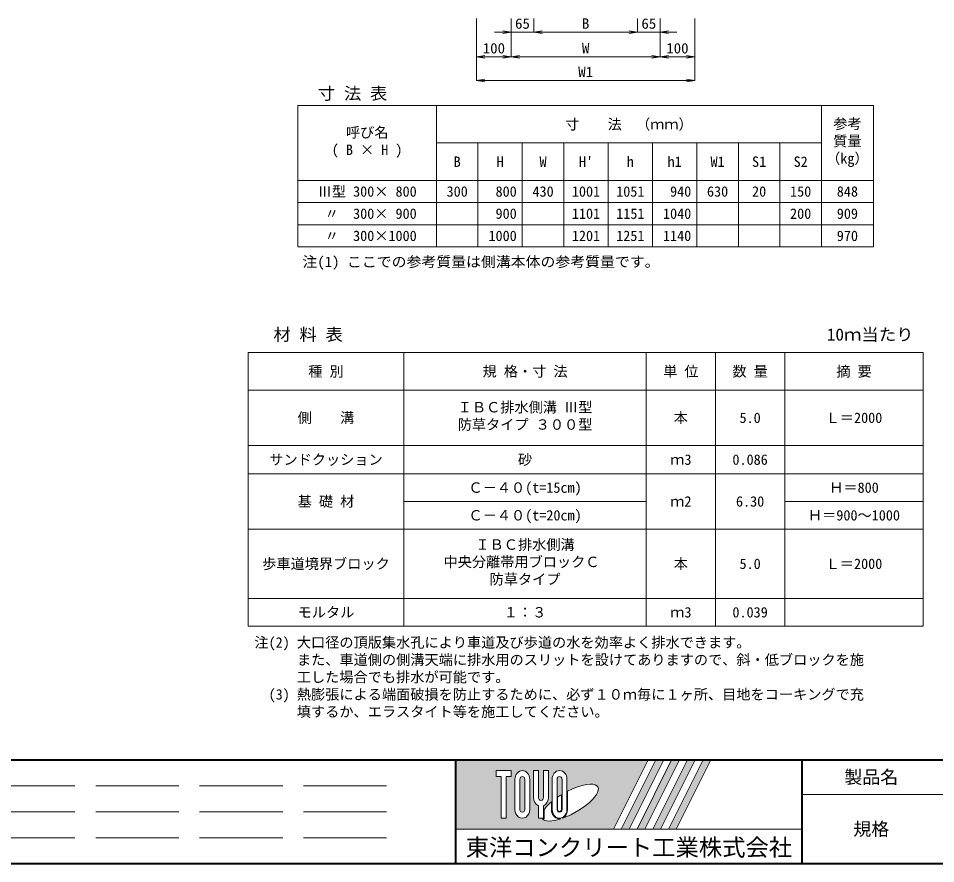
# Model space of a CAD drawing. Units: millimetres at full size. Extents: x 164402 to 209100, y 872507 to 885397.
# Drawn here: x 193809 to 196458, y 879147 to 881588 of the extents above; entities that cross this region are included whole.
import ezdxf
from ezdxf.enums import TextEntityAlignment as Align

# ---------------------------------------------------------------- set-up
doc = ezdxf.new("R2010")
doc.units = ezdxf.units.MM
doc.header["$LTSCALE"] = 40
doc.linetypes.add('DASHED', pattern=[7.5, 6, -1.5])
for name, color, linetype, lineweight in [('0_2', 7, 'Continuous', 13), ('Defpoints_3', 8, 'Continuous', 0), ('図枠', 7, 'Continuous', 5), ('寸法線', 7, 'Continuous', 13), ('寸法表', 30, 'Continuous', 13), ('補助線', 8, 'Continuous', 13)]:
    doc.layers.add(name, color=color, linetype=linetype, lineweight=lineweight)
doc.layers.add('文字', color=7, linetype='Continuous')
doc.styles.add('ＭＳ ゴシック', font='')
doc.styles.add('ＭＳ 明朝', font='')
doc.styles.get('ＭＳ ゴシック').set_extended_font_data('MS Gothic')
doc.styles.get('ＭＳ 明朝').set_extended_font_data('MS Mincho')

# ---------------------------------------------------------------- blocks, each defined once
blk = doc.blocks.new('open_arrow')
at = {"color": 0, "linetype": 'Continuous', "lineweight": -2}
blk.add_lwpolyline([(7.5, 1.25), (0, 0), (7.5, -1.25)], dxfattribs=at)

msp = doc.modelspace()

# ---------------------------------------------------------------- hatches: boundary and pattern name
at = {"layer": '図枠'}
h = msp.add_hatch(color=256, dxfattribs=at)
h.paths.add_polyline_path([(195072.4, 879447.22), (195072.4, 879247.22), (195527.71, 879247.22), (195627.71, 879447.22)])
edge = h.paths.add_edge_path(flags=16)
edge.add_ellipse((195401.84, 879323.38), major_axis=(80.81, 45.23), ratio=0.3471473, start_angle=-144.31122, end_angle=72.1899, ccw=False)
edge.add_ellipse((195371.92, 879303.85), major_axis=(0, 27.5), ratio=0.8463542, start_angle=-160.70346, end_angle=-90)
edge.add_line((195395.2, 879303.85), (195395.2, 879356.28))
edge = h.paths.add_edge_path(flags=16)
edge.add_ellipse((195371.92, 879390.58), major_axis=(0, 25.38), ratio=0.8463542, start_angle=-90, end_angle=90, ccw=False)
edge.add_line((195393.41, 879390.58), (195393.41, 879303.85))
edge.add_ellipse((195371.92, 879303.85), major_axis=(0, 25.38), ratio=0.8463542, start_angle=90, end_angle=-90, ccw=False)
edge.add_line((195350.44, 879303.85), (195350.44, 879390.58))
edge = h.paths.add_edge_path(flags=16)
edge.add_line((195379.08, 879390.58), (195379.08, 879303.85))
edge.add_ellipse((195371.92, 879303.85), major_axis=(0, 8.46), ratio=0.8463542, start_angle=90, end_angle=-90, ccw=False)
edge.add_line((195364.76, 879303.85), (195364.76, 879390.58))
edge.add_ellipse((195371.92, 879390.58), major_axis=(0, 8.46), ratio=0.8463542, start_angle=-90, end_angle=90, ccw=False)
edge = h.paths.add_edge_path(flags=16)
edge.add_line((195377.29, 879346.25), (195377.29, 879303.85))
edge.add_ellipse((195371.92, 879303.85), major_axis=(0, 6.35), ratio=0.8463542, start_angle=90, end_angle=-90, ccw=False)
edge.add_line((195366.55, 879303.85), (195366.55, 879339.31))
edge.add_ellipse((195401.84, 879323.38), major_axis=(80.81, 45.23), ratio=0.3471473, start_angle=107.79174, end_angle=126.47132, ccw=False)
edge = h.paths.add_edge_path(flags=16)
edge.add_ellipse((195318.21, 879338.23), major_axis=(0, 25.38), ratio=0.8463542, start_angle=-163.34117, end_angle=-90, ccw=False)
edge.add_line((195325.37, 879314.3), (195325.37, 879278.47))
edge.add_line((195325.37, 879278.47), (195311.05, 879278.47))
edge.add_line((195311.05, 879278.47), (195311.05, 879314.3))
edge.add_ellipse((195318.21, 879338.23), major_axis=(0, 25.38), ratio=0.8463542, start_angle=90, end_angle=163.34117, ccw=False)
edge.add_line((195296.73, 879338.23), (195296.73, 879415.97))
edge.add_line((195296.73, 879415.97), (195311.05, 879415.97))
edge.add_line((195311.05, 879415.97), (195311.05, 879338.23))
edge.add_ellipse((195318.21, 879338.23), major_axis=(0, 8.46), ratio=0.8463542, start_angle=90, end_angle=-90)
edge.add_line((195325.37, 879338.23), (195325.37, 879415.97))
edge.add_line((195325.37, 879415.97), (195339.69, 879415.97))
edge.add_line((195339.69, 879415.97), (195339.69, 879338.23))
edge = h.paths.add_edge_path(flags=16)
edge.add_line((195348.65, 879325.75), (195348.65, 879303.85))
edge.add_ellipse((195371.92, 879303.85), major_axis=(0, 27.5), ratio=0.8463542, start_angle=90, end_angle=-171.54427)
edge.add_ellipse((195401.84, 879323.38), major_axis=(80.81, 45.23), ratio=0.3471473, start_angle=-178.64954, end_angle=-148.29244, ccw=False)
edge.add_line((195322.29, 879276.35), (195327.16, 879276.35))
edge.add_line((195327.16, 879276.35), (195327.16, 879303.17))
edge.add_ellipse((195401.84, 879323.38), major_axis=(80.81, 45.23), ratio=0.3471473, start_angle=148.21912, end_angle=165.90812, ccw=False)
edge = h.paths.add_edge_path(flags=16)
edge.add_ellipse((195264.5, 879390.58), major_axis=(0, 25.38), ratio=0.8463542, start_angle=-90, end_angle=90, ccw=False)
edge.add_line((195285.98, 879390.58), (195285.98, 879303.85))
edge.add_ellipse((195264.5, 879303.85), major_axis=(0, 25.38), ratio=0.8463542, start_angle=90, end_angle=-90, ccw=False)
edge.add_line((195243.01, 879303.85), (195243.01, 879390.58))
edge = h.paths.add_edge_path(flags=16)
edge.add_line((195271.66, 879390.58), (195271.66, 879303.85))
edge.add_ellipse((195264.5, 879303.85), major_axis=(0, 8.46), ratio=0.8463542, start_angle=90, end_angle=-90, ccw=False)
edge.add_line((195257.34, 879303.85), (195257.34, 879390.58))
edge.add_ellipse((195264.5, 879390.58), major_axis=(0, 8.46), ratio=0.8463542, start_angle=-90, end_angle=90, ccw=False)
h.paths.add_polyline_path([(195232.27, 879415.97), (195232.27, 879399.05), (195217.95, 879399.05), (195217.95, 879278.47), (195203.63, 879278.47), (195203.63, 879399.05), (195189.3, 879399.05), (195189.3, 879415.97)], flags=16)
for points in [[(195550.4, 879247.22), (195573.08, 879247.22), (195673.08, 879447.22), (195650.4, 879447.22)], [(195718.46, 879447.22), (195695.77, 879447.22), (195595.77, 879247.22), (195618.46, 879247.22)], [(195763.83, 879447.22), (195741.15, 879447.22), (195641.15, 879247.22), (195663.83, 879247.22)], [(195809.21, 879447.22), (195786.52, 879447.22), (195686.52, 879247.22), (195709.21, 879247.22)]]:
    msp.add_hatch(color=256, dxfattribs=at).paths.add_polyline_path(points)

# ---------------------------------------------------------------- linework, layer by layer
at = {"layer": 'Defpoints_3'}
for p, q in [((195016.4, 881056.09), (195136.4, 881056.09)), ((195264.4, 881056.09), (195384.4, 881056.09)), ((195768.4, 881056.09), (196008.4, 881056.09)), ((195016.4, 880992.09), (195136.4, 880992.09)), ((195264.4, 880992.09), (195384.4, 880992.09)), ((195768.4, 880992.09), (196128.4, 880992.09))]:
    msp.add_line(p, q, dxfattribs=at)
at = {"layer": '図枠', "lineweight": 40}
for p, q in [((191547.4, 879447.22), (199347.4, 879447.22)), ((195072.4, 879147.22), (195072.4, 879447.22)), ((196072.4, 879147.22), (196072.4, 879447.22)), ((191547.4, 879147.22), (199347.4, 879147.22))]:
    msp.add_line(p, q, dxfattribs=at)
at = {"layer": '図枠'}
for p, q in [((195072.4, 879447.22), (195627.71, 879447.22)), ((195627.71, 879447.22), (195527.71, 879247.22)), ((195650.4, 879447.22), (195550.4, 879247.22)), ((195673.08, 879447.22), (195573.08, 879247.22)), ((195695.77, 879447.22), (195595.77, 879247.22)), ((195718.46, 879447.22), (195618.46, 879247.22)), ((195741.15, 879447.22), (195641.15, 879247.22)), ((195650.4, 879447.22), (195673.08, 879447.22)), ((195763.83, 879447.22), (195663.83, 879247.22)), ((195786.52, 879447.22), (195686.52, 879247.22)), ((195695.77, 879447.22), (195718.46, 879447.22)), ((195809.21, 879447.22), (195709.21, 879247.22)), ((195741.15, 879447.22), (195763.83, 879447.22)), ((195786.52, 879447.22), (195809.21, 879447.22)), ((195189.3, 879415.97), (195189.3, 879399.05)), ((195189.3, 879415.97), (195232.27, 879415.97)), ((195232.27, 879415.97), (195232.27, 879399.05)), ((195296.73, 879415.97), (195311.05, 879415.97)), ((195296.73, 879338.23), (195296.73, 879415.97)), ((195311.05, 879415.97), (195311.05, 879338.23)), ((195325.37, 879415.97), (195339.69, 879415.97)), ((195325.37, 879338.23), (195325.37, 879415.97)), ((195339.69, 879415.97), (195339.69, 879338.23)), ((195203.63, 879399.05), (195189.3, 879399.05)), ((195203.63, 879399.05), (195203.63, 879278.47)), ((195217.95, 879399.05), (195217.95, 879278.47)), ((195232.27, 879399.05), (195217.95, 879399.05)), ((195243.01, 879390.58), (195243.01, 879303.85)), ((195257.34, 879303.85), (195257.34, 879390.58)), ((195271.66, 879390.58), (195271.66, 879303.85)), ((195285.98, 879303.85), (195285.98, 879390.58)), ((195350.44, 879390.58), (195350.44, 879303.85)), ((195364.76, 879303.85), (195364.76, 879390.58)), ((195379.08, 879390.58), (195379.08, 879303.85)), ((195393.41, 879303.85), (195393.41, 879390.58)), ((195395.2, 879303.85), (195395.2, 879356.28)), ((195366.55, 879303.85), (195366.55, 879339.31)), ((195377.29, 879346.25), (195377.29, 879303.85)), ((195311.05, 879314.3), (195311.05, 879278.47)), ((195325.37, 879314.3), (195325.37, 879278.47)), ((195327.16, 879303.17), (195327.16, 879276.35)), ((195348.65, 879325.75), (195348.65, 879303.85)), ((195217.95, 879278.47), (195203.63, 879278.47)), ((195325.37, 879278.47), (195311.05, 879278.47)), ((195322.29, 879276.35), (195327.16, 879276.35)), ((195072.4, 879247.22), (195527.71, 879247.22)), ((195550.4, 879247.22), (195573.08, 879247.22)), ((195595.77, 879247.22), (195618.46, 879247.22)), ((195641.15, 879247.22), (195663.83, 879247.22)), ((195686.52, 879247.22), (195709.21, 879247.22))]:
    msp.add_line(p, q, dxfattribs=at)
at = {"layer": '図枠', "linetype": 'DASHED', "lineweight": 9}
for p, q in [((194872.4, 879372.22), (191747.4, 879372.22)), ((194872.4, 879297.22), (191747.4, 879297.22)), ((194872.4, 879222.22), (191747.4, 879222.22))]:
    msp.add_line(p, q, dxfattribs=at)
at = {"layer": '図枠', "lineweight": 13}
msp.add_line((199347.4, 879347.22), (196072.4, 879347.22), dxfattribs=at)
at = {"layer": '図枠'}
for centre, major_axis, ratio, start_param, end_param in [((195264.5, 879390.58), (0, 25.38), 0.846354, 4.712389, 7.8539816), ((195371.92, 879390.58), (0, 25.38), 0.846354, 4.712389, 7.8539816), ((195264.5, 879390.58), (0, 8.46), 0.846354, 4.712389, 7.8539816), ((195371.92, 879390.58), (0, 8.46), 0.846354, 4.712389, 7.8539816), ((195401.84, 879323.38), (80.81, 45.23), 0.347147, 4.2621853, 7.7429163), ((195318.21, 879338.23), (0, 25.38), 0.846354, 1.5707963, 2.8017557), ((195318.21, 879338.23), (0, 8.46), 0.846354, 1.5707963, 4.712389), ((195318.21, 879338.23), (0, 25.38), 0.846354, 3.4814296, 4.712389), ((195401.84, 879323.38), (80.81, 45.23), 0.347147, 1.6817405, 1.8219833), ((195264.5, 879303.85), (0, 25.38), 0.846354, 1.5707963, 4.712389), ((195264.5, 879303.85), (0, 8.46), 0.846354, 1.5707963, 4.712389), ((195401.84, 879323.38), (80.81, 45.23), 0.347147, 2.0815197, 2.5155126), ((195371.92, 879303.85), (0, 27.5), 0.846354, 1.5707963, 3.3154679), ((195371.92, 879303.85), (0, 25.38), 0.846354, 1.5707963, 4.712389), ((195371.92, 879303.85), (0, 8.46), 0.846354, 1.5707963, 4.712389), ((195371.92, 879303.85), (0, 6.35), 0.846354, 1.5707963, 4.712389), ((195371.92, 879303.85), (0, 27.5), 0.846354, 3.5338438, 4.712389), ((195401.84, 879323.38), (80.81, 45.23), 0.347147, 3.2093975, 4.2004451)]:
    msp.add_ellipse(centre, major_axis=major_axis, ratio=ratio, start_param=start_param, end_param=end_param, dxfattribs=at)
at = {"layer": '寸法線'}
for p, q in [((195132.4, 881587.29), (195132.4, 881408.21)), ((195132.4, 881587.29), (195132.4, 881476.64)), ((195232.4, 881587.29), (195232.4, 881547.96)), ((195232.4, 881587.29), (195232.4, 881476.64)), ((195232.4, 881587.29), (195232.4, 881476.64)), ((195297.4, 881587.29), (195297.4, 881547.96)), ((195297.4, 881587.29), (195297.4, 881547.96)), ((195597.4, 881587.29), (195597.4, 881547.96)), ((195597.4, 881587.29), (195597.4, 881547.96)), ((195662.4, 881587.29), (195662.4, 881547.96)), ((195662.4, 881587.29), (195662.4, 881476.64)), ((195662.4, 881587.29), (195662.4, 881476.64)), ((195762.4, 881587.29), (195762.4, 881476.64)), ((195762.4, 881587.29), (195762.4, 881408.21)), ((195345.4, 881547.96), (195184.4, 881547.96)), ((195297.4, 881547.96), (195597.4, 881547.96)), ((195549.4, 881547.96), (195710.4, 881547.96)), ((195232.4, 881476.64), (195132.4, 881476.64)), ((195232.4, 881476.64), (195662.4, 881476.64)), ((195662.4, 881476.64), (195762.4, 881476.64)), ((195132.4, 881408.21), (195762.4, 881408.21))]:
    msp.add_line(p, q, dxfattribs=at)
at = {"layer": '寸法表'}
for p, q in [((194616.4, 881336.09), (196278.4, 881336.09)), ((194616.4, 881336.09), (194616.4, 880928.09)), ((195016.4, 881336.09), (195016.4, 880928.09)), ((196128.4, 881336.09), (196128.4, 880928.09)), ((196278.4, 881336.09), (196278.4, 880928.09)), ((195016.4, 881228.09), (196128.4, 881228.09)), ((195136.4, 881228.09), (195136.4, 880928.09)), ((195264.4, 881228.09), (195264.4, 880928.09)), ((195384.4, 881228.09), (195384.4, 880928.09)), ((195512.4, 881228.09), (195512.4, 880928.09)), ((195640.4, 881228.09), (195640.4, 880928.09)), ((195768.4, 881228.09), (195768.4, 880928.09)), ((195888.4, 881228.09), (195888.4, 880928.09)), ((196008.4, 881228.09), (196008.4, 880928.09)), ((194616.4, 881120.09), (196278.4, 881120.09)), ((194616.4, 881056.09), (195016.4, 881056.09)), ((195136.4, 881056.09), (195264.4, 881056.09)), ((195384.4, 881056.09), (195768.4, 881056.09)), ((196008.4, 881056.09), (196278.4, 881056.09)), ((194616.4, 880992.09), (195016.4, 880992.09)), ((195136.4, 880992.09), (195264.4, 880992.09)), ((195384.4, 880992.09), (195768.4, 880992.09)), ((196128.4, 880992.09), (196278.4, 880992.09)), ((194616.4, 880928.09), (196278.4, 880928.09)), ((194472.4, 880622.7), (196422.4, 880622.7)), ((194472.4, 880622.7), (194472.4, 879833.1)), ((194922.4, 880622.7), (194922.4, 879833.1)), ((195622.4, 880622.7), (195622.4, 879833.1)), ((195822.4, 880622.7), (195822.4, 879833.1)), ((196022.4, 880622.7), (196022.4, 879833.1)), ((196422.4, 880622.7), (196422.4, 879833.1)), ((194472.4, 880514.7), (196422.4, 880514.7)), ((194472.4, 880354.7), (196422.4, 880354.7)), ((194472.4, 880273.1), (196422.4, 880273.1)), ((194922.4, 880193.1), (195622.4, 880193.1)), ((196022.4, 880193.1), (196422.4, 880193.1)), ((194472.4, 880113.1), (196422.4, 880113.1)), ((194472.4, 879913.1), (196422.4, 879913.1)), ((194472.4, 879833.1), (196422.4, 879833.1))]:
    msp.add_line(p, q, dxfattribs=at)
at = {"layer": '補助線'}
msp.add_line((195072.4, 879247.22), (196072.4, 879247.22), dxfattribs=at)

# ---------------------------------------------------------------- block references
at = {"layer": '寸法線', "xscale": 3.2, "yscale": 3.2, "rotation": 180}
for p in [(195232.4, 881547.96), (195597.4, 881547.96), (195597.4, 881547.96), (195232.4, 881476.64), (195662.4, 881476.64), (195762.4, 881476.64), (195762.4, 881408.21)]:
    msp.add_blockref('open_arrow', p, dxfattribs=at)
at = {"layer": '寸法線', "xscale": 3.2, "yscale": 3.2}
for p in [(195297.4, 881547.96), (195297.4, 881547.96), (195662.4, 881547.96), (195132.4, 881476.64), (195232.4, 881476.64), (195662.4, 881476.64), (195132.4, 881408.21)]:
    msp.add_blockref('open_arrow', p, dxfattribs=at)

# ---------------------------------------------------------------- texts
at = {"layer": '0_2', "style": 'ＭＳ 明朝'}
for s, p in [('注(2) 大口径の頂版集水孔により車道及び歩道の水を効率よく排水できます。', (194490.62, 879800.95)), ('\u3000\u3000\u3000また、車道側の側溝天端に排水用のスリットを設けてありますので、斜・低ブロックを施 ', (194490.62, 879750.95)), ('      工した場合でも排水が可能です。', (194490.62, 879700.95)), ('\u3000(3) 熱膨張による端面破損を防止するために、必ず１０ｍ毎に１ヶ所、目地をコーキングで充', (194490.62, 879650.95)), ('      填するか、エラスタイト等を施工してください。', (194490.62, 879600.95))]:
    msp.add_text(s, height=30.02, dxfattribs=at).set_placement(p, align=Align.TOP_LEFT)
at = {"layer": '図枠', "style": 'ＭＳ ゴシック'}
for s, height, p in [('製品名', 37.98, (196272.4, 879397.22)), ('規格', 37.98, (196272.4, 879247.22)), ('東洋コンクリート工業株式会社', 49.37, (195572.4, 879194.09))]:
    msp.add_text(s, height=height, dxfattribs=at).set_placement(p, align=Align.MIDDLE_CENTER)
at = {"layer": '寸法線', "style": 'ＭＳ 明朝', "width": 1.05}
for s, p in [('65', (195264.9, 881572.96)), ('B', (195447.4, 881572.96)), ('65', (195629.9, 881572.96)), ('100', (195182.4, 881501.64)), ('W', (195447.4, 881501.64)), ('100', (195712.4, 881501.64)), ('W1', (195447.4, 881433.21))]:
    msp.add_text(s, height=30.02, dxfattribs=at).set_placement(p, align=Align.MIDDLE_CENTER)
at = {"layer": '寸法表', "style": 'ＭＳ 明朝'}
for s, p in [('寸\u3000\u3000法\u3000（ｍｍ）', (195572.4, 881282.09)), ('B', (195076.4, 881174.09)), ('H', (195200.4, 881174.09)), ('W', (195324.4, 881174.09)), ("H'", (195448.4, 881174.09)), ('h', (195576.4, 881174.09)), ('h1', (195704.4, 881174.09)), ('W1', (195828.4, 881174.09)), ('S1', (195948.4, 881174.09)), ('S2', (196068.4, 881174.09)), ('Ⅲ型 300× 800', (194816.4, 881088.09)), ('300', (195076.4, 881088.09)), ('430', (195324.4, 881088.09)), ('1001', (195448.4, 881088.09)), ('1051', (195576.4, 881088.09)), ('630', (195828.4, 881088.09)), ('20', (195948.4, 881088.09)), ('150', (196068.4, 881088.09)), ('848', (196203.4, 881088.09)), (' 〃\u3000300× 900', (194816.4, 881024.09)), ('1101', (195448.4, 881024.09)), ('1151', (195576.4, 881024.09)), ('200', (196068.4, 881024.09)), ('909', (196203.4, 881024.09)), (' 〃\u3000300×1000', (194816.4, 880960.09)), ('1201', (195448.4, 880960.09)), ('1251', (195576.4, 880960.09)), ('970', (196203.4, 880960.09)), ('種 別', (194697.4, 880568.7)), ('規 格・寸 法', (195272.4, 880568.7)), ('単 位', (195722.4, 880568.7)), ('数 量', (195922.4, 880568.7)), ('摘 要', (196222.4, 880568.7)), ('側\u3000\u3000溝', (194697.4, 880434.7)), ('本', (195722.4, 880434.7)), ('5.0', (195922.4, 880434.7)), ('Ｌ＝2000', (196222.4, 880434.7)), ('サンドクッション', (194697.4, 880313.9)), ('砂', (195272.4, 880313.9)), ('ｍ3', (195722.4, 880313.9)), ('0.086', (195922.4, 880313.9)), ('Ｃ－４０(t=15cm)', (195272.4, 880233.1)), ('Ｈ＝800', (196222.4, 880233.1)), ('基 礎 材', (194697.4, 880193.1)), ('ｍ2', (195722.4, 880193.1)), ('6.30', (195922.4, 880193.1)), ('Ｃ－４０(t=20cm)', (195272.4, 880153.1)), ('Ｈ＝900～1000', (196222.4, 880153.1)), ('歩車道境界ブロック', (194697.4, 880013.1)), ('本', (195722.4, 880013.1)), ('5.0', (195922.4, 880013.1)), ('Ｌ＝2000', (196222.4, 880013.1)), ('モルタル', (194697.4, 879873.1)), ('１：３', (195272.4, 879873.1)), ('ｍ3', (195722.4, 879873.1)), ('0.039', (195922.4, 879873.1))]:
    msp.add_text(s, height=30.02, dxfattribs=at).set_placement(p, align=Align.MIDDLE_CENTER)
for s, p in [('参考', (196162.45, 881298.57)), ('呼び名', (194754.97, 881273.57)), ('質量', (196162.45, 881248.57)), ('( B × H )', (194714.02, 881223.57)), ('（kg）', (196141.97, 881198.57)), ('ＩＢＣ排水側溝 Ⅲ型', (195077.88, 880480.17)), ('防草タイプ ３００型', (195077.88, 880430.17)), ('ＩＢＣ排水側溝', (195129.07, 880083.57)), ('中央分離帯用ブロックＣ ', (195036.93, 880033.57)), ('防草タイプ', (195170.02, 879983.57))]:
    msp.add_text(s, height=30.02, dxfattribs=at).set_placement(p, align=Align.TOP_LEFT)
for s, p in [('800', (195248.4, 881088.09)), ('940', (195752.4, 881088.09)), ('900', (195248.4, 881024.09)), ('1040', (195752.4, 881024.09)), ('1000', (195248.4, 880960.09)), ('1140', (195752.4, 880960.09))]:
    msp.add_text(s, height=30.02, dxfattribs=at).set_placement(p, align=Align.MIDDLE_RIGHT)
at = {"layer": '文字', "style": 'ＭＳ 明朝', "width": 1.05}
msp.add_text('寸 法 表', height=35.03, dxfattribs=at).set_placement((194774.4, 881371.09), align=Align.MIDDLE_CENTER)
for s, height, p in [('注(1) ここでの参考質量は側溝本体の参考質量です。', 30.02, (194629.26, 880861.01)), ('10ｍ当たり', 35.03, (196143.63, 880647.06))]:
    msp.add_text(s, height=height, dxfattribs=at).set_placement(p, align=Align.BOTTOM_LEFT)
msp.add_text('材 料 表', height=35.03, dxfattribs=at).set_placement((194645.79, 880647.06), align=Align.BOTTOM_CENTER)

doc.saveas('drawing.dxf')
